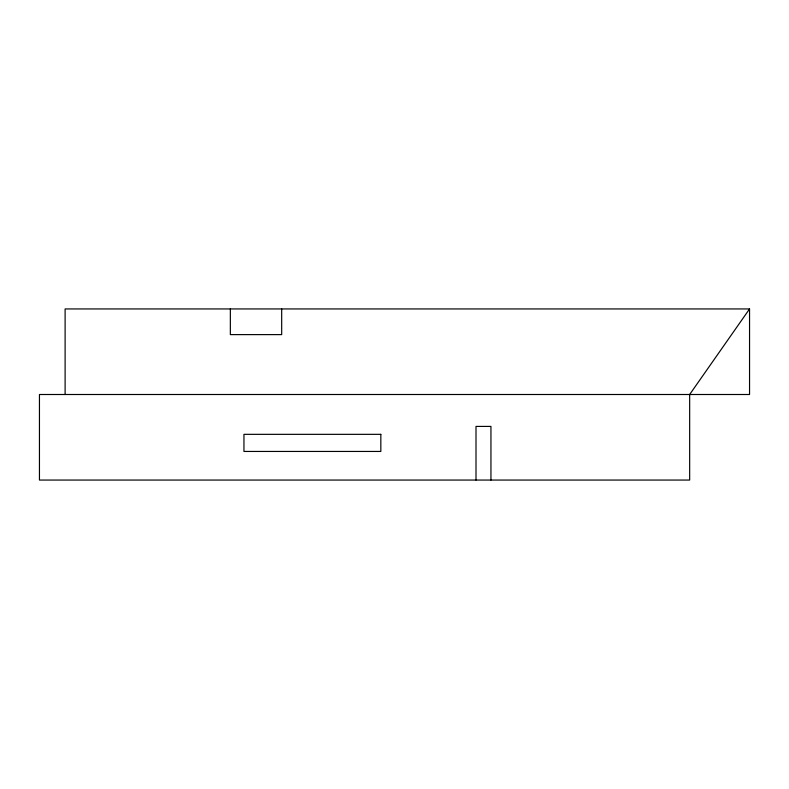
<?xml version="1.0" encoding="UTF-8"?>
<svg xmlns="http://www.w3.org/2000/svg" width="789" height="789" viewBox="0 0 789 789"><rect width="100%" height="100%" fill="white"/><g stroke="black" fill="none" stroke-linecap="round" stroke-linejoin="round"><path stroke-width="1.18" d="M749.55 308.943L689.665 394.5L689.665 480.057L39.45 480.057L39.45 394.5L749.55 394.5L749.55 308.943L65.112 308.943L65.112 394.5M490.945 480.057L490.945 426.415L476.004 426.415L476.004 480.057M281.683 308.943L281.683 334.615L230.349 334.615L230.349 308.943M380.831 434.335L243.949 434.335L243.949 451.446L380.831 451.446L380.831 434.335"/></g></svg>
